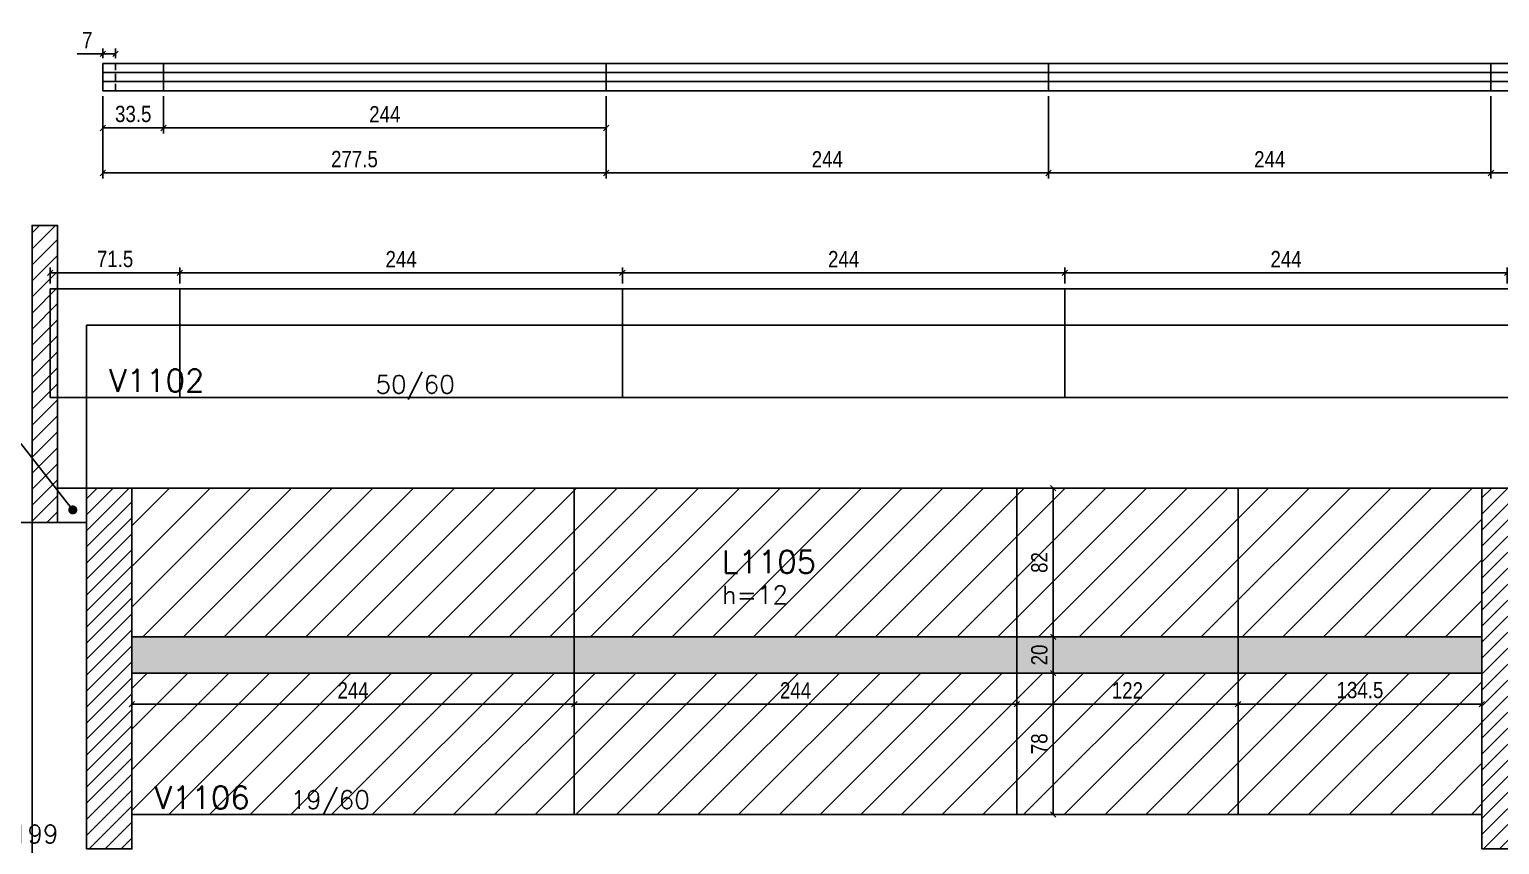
# Model space of a CAD drawing. Extents: x 1860 to 8661, y -614 to 3008.
# Drawn here: x 5191 to 6002, y 1855 to 2304 of the extents above; entities that cross this region are included whole.
import ezdxf
from ezdxf import colors
from ezdxf.entities.mleader import LeaderData, LeaderLine
from ezdxf.math import Vec2, Vec3

# ---------------------------------------------------------------- set-up
doc = ezdxf.new("R2010")
doc.units = 0
doc.linetypes.add('DASHED', pattern=[0.75, 0.5, -0.25])
doc.linetypes.add('HIDDEN', pattern=[0.375, 0.25, -0.125])
for name, color, linetype in [('242', 12, 'Continuous'), ('71', 6, 'Continuous'), ('COTA', 241, 'Continuous'), ('F-AUX-RED', 1, 'Continuous'), ('F-LAJES', 3, 'Continuous'), ('F-LAJES-DIM', 2, 'Continuous'), ('F-LAJES-NOME', 4, 'Continuous'), ('F-PILARES-DIM', 172, 'Continuous'), ('F-PILARES-HACH', 174, 'Continuous'), ('F-PILARES-S', 170, 'Continuous'), ('F-VIGAS', 3, 'Continuous'), ('F-VIGAS-DIM', 2, 'Continuous'), ('F-VIGAS-NOME', 4, 'Continuous'), ('Painéis', 200, 'Continuous'), ('SARR_2.2x7', 40, 'Continuous')]:
    doc.layers.add(name, color=color, linetype=linetype)
doc.layers.add('Hachura', color=251, linetype='Continuous', lineweight=9)
doc.styles.add('COTA TECNICA-50', font='techl___.ttf', dxfattribs={"height": 9})
doc.styles.add('MCP', font='romans.shx')
doc.styles.get("Standard").update_dxf_attribs({"font": 'arial.ttf'})
doc.dimstyles.new('COTA PAINEL-50', dxfattribs={"dimtxt": 9, "dimasz": 3, "dimexe": 3, "dimexo": 3, "dimgap": 3, "dimtad": 1, "dimdec": 1, "dimzin": 12, "dimdsep": 46, "dimtxsty": 'COTA TECNICA-50', "dimblk1": 'OBLIQUE', "dimblk2": 'OBLIQUE', "dimsah": 1, "dimcen": 0.9, "dimclrd": 4, "dimclre": 4, "dimclrt": 240, "dimadec": 1, "dimazin": 3, "dimtfac": 1, "dimtdec": 1, "dimtmove": 0, "dimatfit": 3, "dimfxl": 1, "dimtolj": 1, "dimtzin": 12, "dimarcsym": 0})
pattern_1 = [(45, (3946.89, 636.7516), (-4.419417, 4.419417), [])]

# ---------------------------------------------------------------- blocks, each defined once
blk = doc.blocks.new('_Dot')
at = {"color": 0, "linetype": 'ByBlock', "lineweight": -2}
blk.add_line((-0.5, 0), (-1, 0), dxfattribs=at)
at = {"color": 0, "linetype": 'ByBlock', "const_width": 0.5}
blk.add_lwpolyline([(-0.25, 0, 1), (0.25, 0, 1)], format="xyb", close=True, dxfattribs=at)
blk = doc.blocks.new('_Oblique')
at = {"color": 0, "linetype": 'ByBlock', "lineweight": -2}
blk.add_line((-0.5, -0.5), (0.5, 0.5), dxfattribs=at)
blk = doc.blocks.new('*D1044')
at = {"layer": 'COTA', "color": 4, "lineweight": -2, "transparency": 16777216}
for p, q in [((5247.89, 1946.25), (5247.89, 1929.13)), ((5491.89, 1946.25), (5491.89, 1929.13)), ((5247.89, 1932.13), (5491.89, 1932.13))]:
    blk.add_line(p, q, dxfattribs=at)
at = {"layer": 'Defpoints', "color": 0, "transparency": 16777216}
for p in [(5247.89, 1949.25), (5491.89, 1949.25), (5491.89, 1932.13)]:
    blk.add_point(p, dxfattribs=at)
at = {"layer": 'COTA', "color": 4, "lineweight": -2, "transparency": 16777216, "xscale": 3, "yscale": 3, "zscale": 3, "rotation": 180}
blk.add_blockref('_Oblique', (5247.89, 1932.13), dxfattribs=at)
at = {"layer": 'COTA', "color": 4, "lineweight": -2, "transparency": 16777216, "xscale": 3, "yscale": 3, "zscale": 3}
blk.add_blockref('_Oblique', (5491.89, 1932.13), dxfattribs=at)
at = {"layer": 'COTA', "color": 240, "transparency": 16777216, "insert": (5369.89, 1939.7), "char_height": 9, "attachment_point": 5, "style": 'COTA TECNICA-50'}
blk.add_mtext('\\A1;244', dxfattribs=at)
blk = doc.blocks.new('*D1045')
at = {"layer": 'COTA', "color": 4, "lineweight": -2, "transparency": 16777216}
for p, q in [((5491.89, 1946.25), (5491.89, 1929.13)), ((5735.89, 1946.25), (5735.89, 1929.13)), ((5491.89, 1932.13), (5735.89, 1932.13))]:
    blk.add_line(p, q, dxfattribs=at)
at = {"layer": 'Defpoints', "color": 0, "transparency": 16777216}
for p in [(5491.89, 1949.25), (5735.89, 1949.25), (5735.89, 1932.13)]:
    blk.add_point(p, dxfattribs=at)
at = {"layer": 'COTA', "color": 4, "lineweight": -2, "transparency": 16777216, "xscale": 3, "yscale": 3, "zscale": 3, "rotation": 180}
blk.add_blockref('_Oblique', (5491.89, 1932.13), dxfattribs=at)
at = {"layer": 'COTA', "color": 4, "lineweight": -2, "transparency": 16777216, "xscale": 3, "yscale": 3, "zscale": 3}
blk.add_blockref('_Oblique', (5735.89, 1932.13), dxfattribs=at)
at = {"layer": 'COTA', "color": 240, "transparency": 16777216, "insert": (5613.89, 1939.7), "char_height": 9, "attachment_point": 5, "style": 'COTA TECNICA-50'}
blk.add_mtext('\\A1;244', dxfattribs=at)
blk = doc.blocks.new('*D1046')
at = {"layer": 'COTA', "color": 4, "lineweight": -2, "transparency": 16777216}
for p, q in [((5735.89, 1946.25), (5735.89, 1929.13)), ((5857.89, 1946.25), (5857.89, 1929.13)), ((5735.89, 1932.13), (5857.89, 1932.13))]:
    blk.add_line(p, q, dxfattribs=at)
at = {"layer": 'Defpoints', "color": 0, "transparency": 16777216}
for p in [(5735.89, 1949.25), (5857.89, 1949.25), (5857.89, 1932.13)]:
    blk.add_point(p, dxfattribs=at)
at = {"layer": 'COTA', "color": 4, "lineweight": -2, "transparency": 16777216, "xscale": 3, "yscale": 3, "zscale": 3, "rotation": 180}
blk.add_blockref('_Oblique', (5735.89, 1932.13), dxfattribs=at)
at = {"layer": 'COTA', "color": 4, "lineweight": -2, "transparency": 16777216, "xscale": 3, "yscale": 3, "zscale": 3}
blk.add_blockref('_Oblique', (5857.89, 1932.13), dxfattribs=at)
at = {"layer": 'COTA', "color": 240, "transparency": 16777216, "insert": (5796.89, 1939.69), "char_height": 9, "attachment_point": 5, "style": 'COTA TECNICA-50'}
blk.add_mtext('\\A1;122', dxfattribs=at)
blk = doc.blocks.new('*D1047')
at = {"layer": 'COTA', "color": 4, "lineweight": -2, "transparency": 16777216}
for p, q in [((5738.89, 1949.25), (5758.95, 1949.25)), ((5755.95, 1871.25), (5755.95, 1949.25)), ((5738.89, 1871.25), (5758.95, 1871.25))]:
    blk.add_line(p, q, dxfattribs=at)
at = {"layer": 'Defpoints', "color": 0, "transparency": 16777216}
for p in [(5735.89, 1949.25), (5755.95, 1949.25), (5735.89, 1871.25)]:
    blk.add_point(p, dxfattribs=at)
at = {"layer": 'COTA', "color": 4, "lineweight": -2, "transparency": 16777216, "xscale": 3, "yscale": 3, "zscale": 3}
for p, rotation in [((5755.95, 1949.25), 90), ((5755.95, 1871.25), 270)]:
    blk.add_blockref('_Oblique', p, dxfattribs=dict(at, rotation=rotation))
at = {"layer": 'COTA', "color": 240, "transparency": 16777216, "insert": (5748.37, 1910.25), "char_height": 9, "attachment_point": 5, "rotation": 90, "style": 'COTA TECNICA-50'}
blk.add_mtext('\\A1;78', dxfattribs=at)
blk = doc.blocks.new('*D1048')
at = {"layer": 'COTA', "color": 4, "lineweight": -2, "transparency": 16777216}
for p, q in [((5738.89, 1969.25), (5758.95, 1969.25)), ((5755.95, 1949.25), (5755.95, 1969.25)), ((5738.89, 1949.25), (5758.95, 1949.25))]:
    blk.add_line(p, q, dxfattribs=at)
at = {"layer": 'Defpoints', "color": 0, "transparency": 16777216}
for p in [(5735.89, 1969.25), (5755.95, 1969.25), (5735.89, 1949.25)]:
    blk.add_point(p, dxfattribs=at)
at = {"layer": 'COTA', "color": 4, "lineweight": -2, "transparency": 16777216, "xscale": 3, "yscale": 3, "zscale": 3}
for p, rotation in [((5755.95, 1969.25), 90), ((5755.95, 1949.25), 270)]:
    blk.add_blockref('_Oblique', p, dxfattribs=dict(at, rotation=rotation))
at = {"layer": 'COTA', "color": 240, "transparency": 16777216, "insert": (5748.36, 1959.25), "char_height": 9, "attachment_point": 5, "rotation": 90, "style": 'COTA TECNICA-50'}
blk.add_mtext('\\A1;20', dxfattribs=at)
blk = doc.blocks.new('*D1049')
at = {"layer": 'COTA', "color": 4, "lineweight": -2, "transparency": 16777216}
for p, q in [((5738.89, 2051.25), (5758.95, 2051.25)), ((5755.95, 1969.25), (5755.95, 2051.25)), ((5738.89, 1969.25), (5758.95, 1969.25))]:
    blk.add_line(p, q, dxfattribs=at)
at = {"layer": 'Defpoints', "color": 0, "transparency": 16777216}
for p in [(5735.89, 2051.25), (5755.95, 2051.25), (5735.89, 1969.25)]:
    blk.add_point(p, dxfattribs=at)
at = {"layer": 'COTA', "color": 4, "lineweight": -2, "transparency": 16777216, "xscale": 3, "yscale": 3, "zscale": 3}
for p, rotation in [((5755.95, 2051.25), 90), ((5755.95, 1969.25), 270)]:
    blk.add_blockref('_Oblique', p, dxfattribs=dict(at, rotation=rotation))
at = {"layer": 'COTA', "color": 240, "transparency": 16777216, "insert": (5748.37, 2010.25), "char_height": 9, "attachment_point": 5, "rotation": 90, "style": 'COTA TECNICA-50'}
blk.add_mtext('\\A1;82', dxfattribs=at)
blk = doc.blocks.new('*D1050')
at = {"layer": 'COTA', "color": 4, "lineweight": -2, "transparency": 16777216}
for p, q in [((5857.89, 1946.25), (5857.89, 1929.13)), ((5992.39, 1946.25), (5992.39, 1929.13)), ((5857.89, 1932.13), (5992.39, 1932.13))]:
    blk.add_line(p, q, dxfattribs=at)
at = {"layer": 'Defpoints', "color": 0, "transparency": 16777216}
for p in [(5857.89, 1949.25), (5992.39, 1949.25), (5992.39, 1932.13)]:
    blk.add_point(p, dxfattribs=at)
at = {"layer": 'COTA', "color": 4, "lineweight": -2, "transparency": 16777216, "xscale": 3, "yscale": 3, "zscale": 3, "rotation": 180}
blk.add_blockref('_Oblique', (5857.89, 1932.13), dxfattribs=at)
at = {"layer": 'COTA', "color": 4, "lineweight": -2, "transparency": 16777216, "xscale": 3, "yscale": 3, "zscale": 3}
blk.add_blockref('_Oblique', (5992.39, 1932.13), dxfattribs=at)
at = {"layer": 'COTA', "color": 240, "transparency": 16777216, "insert": (5925.14, 1939.83), "char_height": 9, "attachment_point": 5, "style": 'COTA TECNICA-50'}
blk.add_mtext('\\A1;134.5', dxfattribs=at)
blk = doc.blocks.new('*D1181')
at = {"layer": 'COTA', "color": 4, "lineweight": -2, "transparency": 16777216}
for p, q in [((5202.89, 2164.25), (5202.89, 2173.07)), ((5274.39, 2164.25), (5274.39, 2173.07)), ((5202.89, 2170.07), (5274.39, 2170.07))]:
    blk.add_line(p, q, dxfattribs=at)
at = {"layer": 'Defpoints', "color": 0, "transparency": 16777216}
for p in [(5274.39, 2170.07), (5202.89, 2161.25), (5274.39, 2161.25)]:
    blk.add_point(p, dxfattribs=at)
at = {"layer": 'COTA', "color": 4, "lineweight": -2, "transparency": 16777216, "xscale": 3, "yscale": 3, "zscale": 3, "rotation": 180}
blk.add_blockref('_Oblique', (5202.89, 2170.07), dxfattribs=at)
at = {"layer": 'COTA', "color": 4, "lineweight": -2, "transparency": 16777216, "xscale": 3, "yscale": 3, "zscale": 3}
blk.add_blockref('_Oblique', (5274.39, 2170.07), dxfattribs=at)
at = {"layer": 'COTA', "color": 240, "transparency": 16777216, "insert": (5238.64, 2177.67), "char_height": 9, "attachment_point": 5, "style": 'COTA TECNICA-50'}
blk.add_mtext('\\A1;71.5', dxfattribs=at)
blk = doc.blocks.new('*D1182')
at = {"layer": 'COTA', "color": 4, "lineweight": -2, "transparency": 16777216}
for p, q in [((5274.39, 2164.25), (5274.39, 2173.07)), ((5518.39, 2164.25), (5518.39, 2173.07)), ((5274.39, 2170.07), (5518.39, 2170.07))]:
    blk.add_line(p, q, dxfattribs=at)
at = {"layer": 'Defpoints', "color": 0, "transparency": 16777216}
for p in [(5518.39, 2170.07), (5274.39, 2161.25), (5518.39, 2161.25)]:
    blk.add_point(p, dxfattribs=at)
at = {"layer": 'COTA', "color": 4, "lineweight": -2, "transparency": 16777216, "xscale": 3, "yscale": 3, "zscale": 3, "rotation": 180}
blk.add_blockref('_Oblique', (5274.39, 2170.07), dxfattribs=at)
at = {"layer": 'COTA', "color": 4, "lineweight": -2, "transparency": 16777216, "xscale": 3, "yscale": 3, "zscale": 3}
blk.add_blockref('_Oblique', (5518.39, 2170.07), dxfattribs=at)
at = {"layer": 'COTA', "color": 240, "transparency": 16777216, "insert": (5396.39, 2177.63), "char_height": 9, "attachment_point": 5, "style": 'COTA TECNICA-50'}
blk.add_mtext('\\A1;244', dxfattribs=at)
blk = doc.blocks.new('*D1183')
at = {"layer": 'COTA', "color": 4, "lineweight": -2, "transparency": 16777216}
for p, q in [((5518.39, 2164.25), (5518.39, 2173.07)), ((5762.39, 2164.25), (5762.39, 2173.07)), ((5518.39, 2170.07), (5762.39, 2170.07))]:
    blk.add_line(p, q, dxfattribs=at)
at = {"layer": 'Defpoints', "color": 0, "transparency": 16777216}
for p in [(5762.39, 2170.07), (5518.39, 2161.25), (5762.39, 2161.25)]:
    blk.add_point(p, dxfattribs=at)
at = {"layer": 'COTA', "color": 4, "lineweight": -2, "transparency": 16777216, "xscale": 3, "yscale": 3, "zscale": 3, "rotation": 180}
blk.add_blockref('_Oblique', (5518.39, 2170.07), dxfattribs=at)
at = {"layer": 'COTA', "color": 4, "lineweight": -2, "transparency": 16777216, "xscale": 3, "yscale": 3, "zscale": 3}
blk.add_blockref('_Oblique', (5762.39, 2170.07), dxfattribs=at)
at = {"layer": 'COTA', "color": 240, "transparency": 16777216, "insert": (5640.39, 2177.63), "char_height": 9, "attachment_point": 5, "style": 'COTA TECNICA-50'}
blk.add_mtext('\\A1;244', dxfattribs=at)
blk = doc.blocks.new('*D1184')
at = {"layer": 'COTA', "color": 4, "lineweight": -2, "transparency": 16777216}
for p, q in [((5762.39, 2164.25), (5762.39, 2173.07)), ((6006.39, 2164.25), (6006.39, 2173.07)), ((5762.39, 2170.07), (6006.39, 2170.07))]:
    blk.add_line(p, q, dxfattribs=at)
at = {"layer": 'Defpoints', "color": 0, "transparency": 16777216}
for p in [(6006.39, 2170.07), (5762.39, 2161.25), (6006.39, 2161.25)]:
    blk.add_point(p, dxfattribs=at)
at = {"layer": 'COTA', "color": 4, "lineweight": -2, "transparency": 16777216, "xscale": 3, "yscale": 3, "zscale": 3, "rotation": 180}
blk.add_blockref('_Oblique', (5762.39, 2170.07), dxfattribs=at)
at = {"layer": 'COTA', "color": 4, "lineweight": -2, "transparency": 16777216, "xscale": 3, "yscale": 3, "zscale": 3}
blk.add_blockref('_Oblique', (6006.39, 2170.07), dxfattribs=at)
at = {"layer": 'COTA', "color": 240, "transparency": 16777216, "insert": (5884.39, 2177.63), "char_height": 9, "attachment_point": 5, "style": 'COTA TECNICA-50'}
blk.add_mtext('\\A1;244', dxfattribs=at)
blk = doc.blocks.new('*D1191')
at = {"layer": 'COTA', "color": 4, "lineweight": -2, "transparency": 16777216}
for p, q in [((5231.89, 2267.56), (5231.89, 2222.17)), ((5509.39, 2267.56), (5509.39, 2222.17)), ((5231.89, 2225.17), (5509.39, 2225.17))]:
    blk.add_line(p, q, dxfattribs=at)
at = {"layer": 'Defpoints', "color": 0, "transparency": 16777216}
for p in [(5231.89, 2270.56), (5509.39, 2270.56), (5509.39, 2225.17)]:
    blk.add_point(p, dxfattribs=at)
at = {"layer": 'COTA', "color": 4, "lineweight": -2, "transparency": 16777216, "xscale": 3, "yscale": 3, "zscale": 3, "rotation": 180}
blk.add_blockref('_Oblique', (5231.89, 2225.17), dxfattribs=at)
at = {"layer": 'COTA', "color": 4, "lineweight": -2, "transparency": 16777216, "xscale": 3, "yscale": 3, "zscale": 3}
blk.add_blockref('_Oblique', (5509.39, 2225.17), dxfattribs=at)
at = {"layer": 'COTA', "color": 240, "transparency": 16777216, "insert": (5370.64, 2232.77), "char_height": 9, "attachment_point": 5, "style": 'COTA TECNICA-50'}
blk.add_mtext('\\A1;277.5', dxfattribs=at)
blk = doc.blocks.new('*D1192')
at = {"layer": 'COTA', "color": 4, "lineweight": -2, "transparency": 16777216}
for p, q in [((5509.39, 2267.56), (5509.39, 2222.17)), ((5753.39, 2267.56), (5753.39, 2222.17)), ((5509.39, 2225.17), (5753.39, 2225.17))]:
    blk.add_line(p, q, dxfattribs=at)
at = {"layer": 'Defpoints', "color": 0, "transparency": 16777216}
for p in [(5509.39, 2270.56), (5753.39, 2270.56), (5753.39, 2225.17)]:
    blk.add_point(p, dxfattribs=at)
at = {"layer": 'COTA', "color": 4, "lineweight": -2, "transparency": 16777216, "xscale": 3, "yscale": 3, "zscale": 3, "rotation": 180}
blk.add_blockref('_Oblique', (5509.39, 2225.17), dxfattribs=at)
at = {"layer": 'COTA', "color": 4, "lineweight": -2, "transparency": 16777216, "xscale": 3, "yscale": 3, "zscale": 3}
blk.add_blockref('_Oblique', (5753.39, 2225.17), dxfattribs=at)
at = {"layer": 'COTA', "color": 240, "transparency": 16777216, "insert": (5631.39, 2232.74), "char_height": 9, "attachment_point": 5, "style": 'COTA TECNICA-50'}
blk.add_mtext('\\A1;244', dxfattribs=at)
blk = doc.blocks.new('*D1193')
at = {"layer": 'COTA', "color": 4, "lineweight": -2, "transparency": 16777216}
for p, q in [((5753.39, 2267.56), (5753.39, 2222.17)), ((5997.39, 2267.56), (5997.39, 2222.17)), ((5753.39, 2225.17), (5997.39, 2225.17))]:
    blk.add_line(p, q, dxfattribs=at)
at = {"layer": 'Defpoints', "color": 0, "transparency": 16777216}
for p in [(5753.39, 2270.56), (5997.39, 2270.56), (5997.39, 2225.17)]:
    blk.add_point(p, dxfattribs=at)
at = {"layer": 'COTA', "color": 4, "lineweight": -2, "transparency": 16777216, "xscale": 3, "yscale": 3, "zscale": 3, "rotation": 180}
blk.add_blockref('_Oblique', (5753.39, 2225.17), dxfattribs=at)
at = {"layer": 'COTA', "color": 4, "lineweight": -2, "transparency": 16777216, "xscale": 3, "yscale": 3, "zscale": 3}
blk.add_blockref('_Oblique', (5997.39, 2225.17), dxfattribs=at)
at = {"layer": 'COTA', "color": 240, "transparency": 16777216, "insert": (5875.39, 2232.74), "char_height": 9, "attachment_point": 5, "style": 'COTA TECNICA-50'}
blk.add_mtext('\\A1;244', dxfattribs=at)
blk = doc.blocks.new('*D1194')
at = {"layer": 'COTA', "color": 4, "lineweight": -2, "transparency": 16777216}
for p, q in [((5997.39, 2267.56), (5997.39, 2222.17)), ((6241.39, 2267.56), (6241.39, 2222.17)), ((5997.39, 2225.17), (6241.39, 2225.17))]:
    blk.add_line(p, q, dxfattribs=at)
at = {"layer": 'Defpoints', "color": 0, "transparency": 16777216}
for p in [(5997.39, 2270.56), (6241.39, 2270.56), (6241.39, 2225.17)]:
    blk.add_point(p, dxfattribs=at)
at = {"layer": 'COTA', "color": 4, "lineweight": -2, "transparency": 16777216, "xscale": 3, "yscale": 3, "zscale": 3, "rotation": 180}
blk.add_blockref('_Oblique', (5997.39, 2225.17), dxfattribs=at)
at = {"layer": 'COTA', "color": 4, "lineweight": -2, "transparency": 16777216, "xscale": 3, "yscale": 3, "zscale": 3}
blk.add_blockref('_Oblique', (6241.39, 2225.17), dxfattribs=at)
at = {"layer": 'COTA', "color": 240, "transparency": 16777216, "insert": (6119.39, 2232.74), "char_height": 9, "attachment_point": 5, "style": 'COTA TECNICA-50'}
blk.add_mtext('\\A1;244', dxfattribs=at)
blk = doc.blocks.new('*D1199')
at = {"layer": 'COTA', "color": 4, "lineweight": -2, "transparency": 16777216}
for p, q in [((5231.89, 2267.56), (5231.89, 2247)), ((5265.39, 2267.56), (5265.39, 2247)), ((5231.89, 2250), (5265.39, 2250))]:
    blk.add_line(p, q, dxfattribs=at)
at = {"layer": 'Defpoints', "color": 0, "transparency": 16777216}
for p in [(5231.89, 2270.56), (5265.39, 2270.56), (5265.39, 2250)]:
    blk.add_point(p, dxfattribs=at)
at = {"layer": 'COTA', "color": 4, "lineweight": -2, "transparency": 16777216, "xscale": 3, "yscale": 3, "zscale": 3, "rotation": 180}
blk.add_blockref('_Oblique', (5231.89, 2250), dxfattribs=at)
at = {"layer": 'COTA', "color": 4, "lineweight": -2, "transparency": 16777216, "xscale": 3, "yscale": 3, "zscale": 3}
blk.add_blockref('_Oblique', (5265.39, 2250), dxfattribs=at)
at = {"layer": 'COTA', "color": 240, "transparency": 16777216, "insert": (5248.64, 2257.7), "char_height": 9, "attachment_point": 5, "style": 'COTA TECNICA-50'}
blk.add_mtext('\\A1;33.5', dxfattribs=at)
blk = doc.blocks.new('*D1200')
at = {"layer": 'COTA', "color": 4, "lineweight": -2, "transparency": 16777216}
for p, q in [((5265.39, 2267.56), (5265.39, 2247)), ((5509.39, 2267.56), (5509.39, 2247)), ((5265.39, 2250), (5509.39, 2250))]:
    blk.add_line(p, q, dxfattribs=at)
at = {"layer": 'Defpoints', "color": 0, "transparency": 16777216}
for p in [(5265.39, 2270.56), (5509.39, 2270.56), (5509.39, 2250)]:
    blk.add_point(p, dxfattribs=at)
at = {"layer": 'COTA', "color": 4, "lineweight": -2, "transparency": 16777216, "xscale": 3, "yscale": 3, "zscale": 3, "rotation": 180}
blk.add_blockref('_Oblique', (5265.39, 2250), dxfattribs=at)
at = {"layer": 'COTA', "color": 4, "lineweight": -2, "transparency": 16777216, "xscale": 3, "yscale": 3, "zscale": 3}
blk.add_blockref('_Oblique', (5509.39, 2250), dxfattribs=at)
at = {"layer": 'COTA', "color": 240, "transparency": 16777216, "insert": (5387.39, 2257.57), "char_height": 9, "attachment_point": 5, "style": 'COTA TECNICA-50'}
blk.add_mtext('\\A1;244', dxfattribs=at)
blk = doc.blocks.new('*D1202')
at = {"layer": 'COTA', "color": 4, "lineweight": -2, "transparency": 16777216}
for p, q in [((5231.89, 2290.93), (5217.73, 2290.93)), ((5231.89, 2288.56), (5231.89, 2293.93)), ((5238.89, 2290.93), (5231.89, 2290.93)), ((5238.89, 2288.56), (5238.89, 2293.93))]:
    blk.add_line(p, q, dxfattribs=at)
at = {"layer": 'Defpoints', "color": 0, "transparency": 16777216}
for p in [(5231.89, 2290.93), (5231.89, 2285.56), (5238.89, 2285.56)]:
    blk.add_point(p, dxfattribs=at)
at = {"layer": 'COTA', "color": 4, "lineweight": -2, "transparency": 16777216, "xscale": 3, "yscale": 3, "zscale": 3, "rotation": 180}
blk.add_blockref('_Oblique', (5231.89, 2290.93), dxfattribs=at)
at = {"layer": 'COTA', "color": 4, "lineweight": -2, "transparency": 16777216, "xscale": 3, "yscale": 3, "zscale": 3}
blk.add_blockref('_Oblique', (5238.89, 2290.93), dxfattribs=at)
at = {"layer": 'COTA', "color": 240, "transparency": 16777216, "insert": (5223.31, 2298.49), "char_height": 9, "attachment_point": 5, "style": 'COTA TECNICA-50'}
blk.add_mtext('\\A1;7', dxfattribs=at)

msp = doc.modelspace()

# ---------------------------------------------------------------- hatches: boundary and pattern name
at = {"layer": 'F-PILARES-HACH', "linetype": 'Continuous'}
h = msp.add_hatch(dxfattribs=at)
h.set_pattern_fill('ANSI31', color=256, scale=50, style=0)
h.set_pattern_definition(pattern_1)
h.paths.add_polyline_path([(5192.89, 2032.25), (5206.89, 2032.25), (5206.89, 2196.25), (5192.89, 2196.25)], flags=16)
h = msp.add_hatch(dxfattribs=at)
h.set_pattern_fill('ANSI31', color=256, scale=50, style=0)
h.set_pattern_definition(pattern_1)
h.paths.add_polyline_path([(5222.89, 1852.25), (5247.89, 1852.25), (5247.89, 2051.25), (5222.89, 2051.25)], flags=16)
h = msp.add_hatch(dxfattribs=at)
h.set_pattern_fill('ANSI31', color=256, scale=50, style=0)
h.set_pattern_definition(pattern_1)
h.paths.add_polyline_path([(5992.39, 1852.25), (6022.39, 1852.25), (6022.39, 2051.25), (5992.39, 2051.25)], flags=16)
at = {"layer": 'Hachura', "linetype": 'ByBlock'}
h = msp.add_hatch(dxfattribs=at)
h.set_pattern_fill('ANSI31', color=256, scale=5)
h.set_pattern_definition([(45, (0, 127.807), (-11.22532, 11.22532), [])])
h.paths.add_polyline_path([(5247.89, 2051.25), (5247.89, 1969.25), (5491.89, 1969.25), (5491.89, 2051.25)])
h.paths.add_polyline_path([(5247.89, 1949.25), (5247.89, 1871.25), (5491.89, 1871.25), (5491.89, 1949.25)])
h.paths.add_polyline_path([(5491.89, 1949.25), (5491.89, 1871.25), (5735.89, 1871.25), (5735.89, 1949.25)])
h.paths.add_polyline_path([(5735.89, 1969.25), (5735.89, 2051.25), (5491.89, 2051.25), (5491.89, 1969.25)])
h.paths.add_polyline_path([(5735.89, 2051.25), (5735.89, 1969.25), (5857.89, 1969.25), (5857.89, 2051.25)])
h.paths.add_polyline_path([(5857.89, 1871.25), (5857.89, 1949.25), (5735.89, 1949.25), (5735.89, 1871.25)])
h.paths.add_polyline_path([(5857.89, 1949.25), (5857.89, 1871.25), (5992.39, 1871.25), (5992.39, 1949.25)])
h.paths.add_polyline_path([(5857.89, 2051.25), (5857.89, 1969.25), (5992.39, 1969.25), (5992.39, 2051.25)])
h = msp.add_hatch(color=256, dxfattribs=at)
h.dxf.hatch_style = 1
h.paths.add_polyline_path([(5491.89, 1969.25), (5247.89, 1969.25), (5247.89, 1949.25), (5491.89, 1949.25)])
h.paths.add_polyline_path([(5735.89, 1969.25), (5491.89, 1969.25), (5491.89, 1949.25), (5735.89, 1949.25)])
h.paths.add_polyline_path([(5992.39, 1969.25), (5735.89, 1969.25), (5735.89, 1949.25), (5992.39, 1949.25)])

# ---------------------------------------------------------------- linework, layer by layer
at = {"layer": '242', "linetype": 'Continuous'}
for p, q in [((5199.89, 2114.25), (5199.89, 2114.25)), ((5235.39, 1951.75), (5235.39, 1951.75))]:
    msp.add_line(p, q, dxfattribs=at)
at = {"layer": '71', "color": 1, "linetype": 'DASHED'}
msp.add_lwpolyline([(5222.89, 2101.25), (5222.89, 2141.25)], dxfattribs=at)
at = {"layer": 'F-LAJES', "linetype": 'Continuous'}
for p, q in [((5222.89, 2101.25), (5222.89, 2141.25)), ((5222.89, 2141.25), (7206.39, 2141.25)), ((5192.89, 2032.25), (5192.89, 1301.25))]:
    msp.add_line(p, q, dxfattribs=at)
at = {"layer": 'F-PILARES-S', "linetype": 'Continuous'}
for points in [[(5192.89, 2032.25), (5206.89, 2032.25), (5206.89, 2196.25), (5192.89, 2196.25), (5192.89, 2032.25)], [(5222.89, 1852.25), (5247.89, 1852.25), (5247.89, 2051.25), (5222.89, 2051.25), (5222.89, 1852.25)], [(5992.39, 1852.25), (6022.39, 1852.25), (6022.39, 2051.25), (5992.39, 2051.25), (5992.39, 1852.25)]]:
    msp.add_lwpolyline(points, dxfattribs=at)
at = {"layer": 'F-VIGAS'}
for points in [[(5222.89, 2101.25), (5222.89, 2051.25)], [(6007.39, 2101.25), (5222.89, 2101.25)], [(5222.89, 2051.25), (5206.89, 2051.25)], [(5241.89, 2051.25), (5997.89, 2051.25)], [(5206.89, 2032.25), (5222.89, 2032.25)], [(5992.39, 1871.25), (5247.89, 1871.25)]]:
    msp.add_lwpolyline(points, dxfattribs=at)
at = {"layer": 'Painéis'}
for p, q in [((5231.89, 2285.56), (7217.39, 2285.56)), ((5231.89, 2285.56), (5231.89, 2270.56)), ((5265.39, 2270.56), (5265.39, 2285.56)), ((5509.39, 2270.56), (5509.39, 2285.56)), ((5753.39, 2270.56), (5753.39, 2285.56)), ((5997.39, 2270.56), (5997.39, 2285.56)), ((5231.89, 2270.56), (7217.39, 2270.56)), ((5202.89, 2161.25), (7226.39, 2161.25)), ((5202.89, 2161.25), (5202.89, 2101.25)), ((5274.39, 2101.25), (5274.39, 2161.25)), ((5518.39, 2101.25), (5518.39, 2161.25)), ((5762.39, 2101.25), (5762.39, 2161.25)), ((5202.89, 2101.25), (5222.89, 2101.25)), ((5491.89, 1871.25), (5491.89, 2051.25)), ((5735.89, 1871.25), (5735.89, 2051.25)), ((5857.89, 1871.25), (5857.89, 2051.25)), ((5192.89, 2032.25), (5172.39, 2032.25))]:
    msp.add_line(p, q, dxfattribs=at)
for points in [[(5247.89, 1969.25), (5992.39, 1969.25)], [(5247.89, 1949.25), (5992.39, 1949.25)]]:
    msp.add_lwpolyline(points, dxfattribs=at)
at = {"layer": 'SARR_2.2x7'}
for p, q in [((5231.89, 2280.56), (5509.39, 2280.56)), ((5509.39, 2280.56), (5753.39, 2280.56)), ((5753.39, 2280.56), (5997.39, 2280.56)), ((5997.39, 2280.56), (6241.39, 2280.56)), ((5231.89, 2275.56), (5509.39, 2275.56)), ((5509.39, 2275.56), (5753.39, 2275.56)), ((5753.39, 2275.56), (5997.39, 2275.56)), ((5997.39, 2275.56), (6241.39, 2275.56))]:
    msp.add_line(p, q, dxfattribs=at)
at = {"layer": 'SARR_2.2x7', "linetype": 'HIDDEN', "ltscale": 15}
msp.add_line((5238.89, 2270.56), (5238.89, 2285.56), dxfattribs=at)

# ---------------------------------------------------------------- texts
at = {"layer": 'F-LAJES-DIM', "linetype": 'Continuous', "style": 'MCP'}
msp.add_text('h=12', height=10, dxfattribs=at).set_placement((5573.29, 1987.4))
at = {"layer": 'F-LAJES-NOME', "linetype": 'Continuous', "style": 'MCP'}
msp.add_text('L1105', height=12.5, dxfattribs=at).set_placement((5573.29, 2004.4))
at = {"layer": 'F-PILARES-DIM', "linetype": 'Continuous', "style": 'MCP'}
msp.add_text('25x199', height=10, dxfattribs=at).set_placement((5157.31, 1855.48))
at = {"layer": 'F-VIGAS-DIM', "linetype": 'Continuous', "style": 'MCP'}
for s, p in [('50/60', (5382.27, 2103.52)), ('19/60', (5335.39, 1874.38))]:
    msp.add_text(s, height=10, dxfattribs=at).set_placement(p)
at = {"layer": 'F-VIGAS-NOME', "linetype": 'Continuous', "style": 'MCP'}
for s, p in [('V1102', (5235.39, 2104.38)), ('V1106', (5260.39, 1874.38))]:
    msp.add_text(s, height=12.5, dxfattribs=at).set_placement(p)

# ---------------------------------------------------------------- dimensions: what is measured, and where the dimension line sits
at = {"layer": 'COTA'}
for base, p1, p2, picture, middle in [((5231.89, 2290.93), (5238.89, 2285.56), (5231.89, 2285.56), '*D1202', (5223.31, 2298.49)), ((5509.39, 2225.17), (5231.89, 2270.56), (5509.39, 2270.56), '*D1191', (5370.64, 2232.77)), ((5265.39, 2250), (5231.89, 2270.56), (5265.39, 2270.56), '*D1199', (5248.64, 2257.7)), ((5753.39, 2225.17), (5509.39, 2270.56), (5753.39, 2270.56), '*D1192', (5631.39, 2232.74)), ((5274.39, 2170.07), (5202.89, 2161.25), (5274.39, 2161.25), '*D1181', (5238.64, 2177.67)), ((5491.89, 1932.13), (5247.89, 1949.25), (5491.89, 1949.25), '*D1044', (5369.89, 1939.7)), ((5992.39, 1932.13), (5857.89, 1949.25), (5992.39, 1949.25), '*D1050', (5925.14, 1939.83))]:
    dim = msp.add_linear_dim(base=base, p1=p1, p2=p2, dimstyle='COTA PAINEL-50', dxfattribs=at)
    dim.commit()
    dim.dimension.update_dxf_attribs({"geometry": picture, "text_midpoint": middle})
for base, p1, p2, picture, middle in [((5509.39, 2250), (5265.39, 2270.56), (5509.39, 2270.56), '*D1200', (5387.39, 2257.57)), ((5997.39, 2225.17), (5753.39, 2270.56), (5997.39, 2270.56), '*D1193', (5875.39, 2232.74)), ((6241.39, 2225.17), (5997.39, 2270.56), (6241.39, 2270.56), '*D1194', (6119.39, 2232.74)), ((5518.39, 2170.07), (5274.39, 2161.25), (5518.39, 2161.25), '*D1182', (5396.39, 2177.63)), ((5762.39, 2170.07), (5518.39, 2161.25), (5762.39, 2161.25), '*D1183', (5640.39, 2177.63)), ((6006.39, 2170.07), (5762.39, 2161.25), (6006.39, 2161.25), '*D1184', (5884.39, 2177.63)), ((5735.89, 1932.13), (5491.89, 1949.25), (5735.89, 1949.25), '*D1045', (5613.89, 1939.7)), ((5857.89, 1932.13), (5735.89, 1949.25), (5857.89, 1949.25), '*D1046', (5796.89, 1939.69))]:
    dim = msp.add_linear_dim(base=base, p1=p1, p2=p2, dimstyle='COTA PAINEL-50', override={"dimtmove": 1}, dxfattribs=at)
    dim.commit()
    dim.dimension.update_dxf_attribs({"geometry": picture, "text_midpoint": middle})
for base, p1, p2, picture, middle in [((5755.95, 2051.25), (5735.89, 1969.25), (5735.89, 2051.25), '*D1049', (5748.37, 2010.25)), ((5755.95, 1969.25), (5735.89, 1949.25), (5735.89, 1969.25), '*D1048', (5748.36, 1959.25))]:
    dim = msp.add_linear_dim(base=base, p1=p1, p2=p2, angle=90, dimstyle='COTA PAINEL-50', override={"dimtmove": 1}, dxfattribs=at)
    dim.commit()
    dim.dimension.update_dxf_attribs({"geometry": picture, "text_midpoint": middle})
dim = msp.add_linear_dim(base=(5755.95, 1949.25), p1=(5735.89, 1871.25), p2=(5735.89, 1949.25), angle=90, dimstyle='COTA PAINEL-50', dxfattribs=at)
dim.commit()
dim.dimension.update_dxf_attribs({"geometry": '*D1047', "text_midpoint": (5748.37, 1910.25)})

# ---------------------------------------------------------------- leaders
at = {"layer": 'F-AUX-RED', "linetype": 'Continuous'}
ml = msp.add_multileader_mtext('Standard', dxfattribs=at)
ml.set_content('', color=256)
ml.set_leader_properties()
ml.set_arrow_properties(name='DOT')
ml.build(insert=Vec2(0, 0))
ml.multileader.update_dxf_attribs({"text_right_attachment_type": 6, "text_top_attachment_type": 0, "text_bottom_attachment_type": 0, "dogleg_length": 0.36, "arrow_head_size": 5})
ctx = ml.context
ctx.base_point, ctx.char_height, ctx.arrow_head_size, ctx.landing_gap_size, ctx.plane_origin = Vec3(5123.61, 2076.03), 0.18, 5, 0.09, Vec3(5215.33, 2039.27)
ctx.right_attachment, ctx.text_align_type = 6, 2
notes = []
notes.append((ctx, [(0, (1, 1, 0), (5186.65, 2075.94), (-1, 0), 62.85, [(0, [(5215.33, 2039.27)], 256, [])])]))
ctx.mtext.insert, ctx.mtext.alignment, ctx.mtext.flow_direction = Vec3(5123.7, 2076.12), 3, 5
for ctx, leaders in notes:
    for number, flags, end, landing, length, lines in leaders:
        leader = LeaderData()
        leader.index, (leader.has_last_leader_line, leader.has_dogleg_vector, leader.attachment_direction) = number, flags
        leader.last_leader_point, leader.dogleg_vector, leader.dogleg_length = Vec3(end), Vec3(landing), length
        for number, points, colour, breaks in lines:
            line = LeaderLine()
            line.index, line.vertices, line.color, line.breaks = number, Vec3.list(points), colors.encode_raw_color(colour), breaks
            leader.lines.append(line)
        ctx.leaders.append(leader)

doc.saveas('drawing.dxf')
